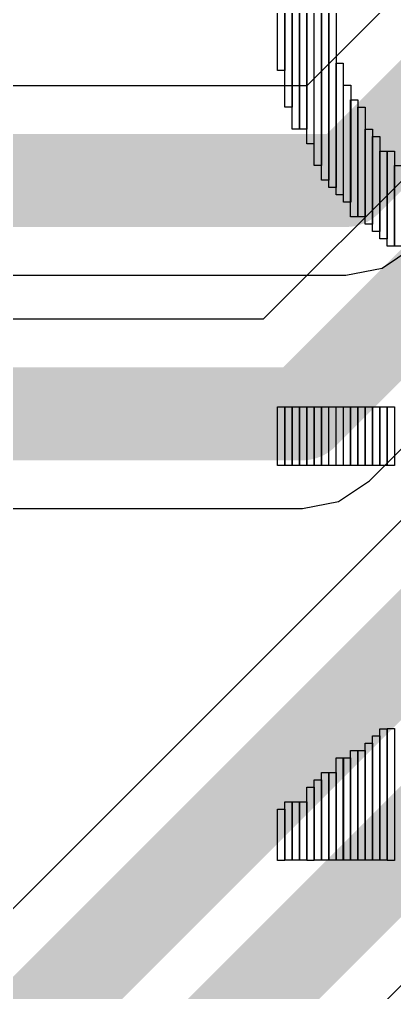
# Model space of a CAD drawing. Header units: millimetres. Extents: x -23 to 83, y -38 to 11.
# Drawn here: x -13.471 to -12.445, y -3.694 to -1.033 of the extents above; entities that cross this region are included whole.
import ezdxf

# ---------------------------------------------------------------- set-up
doc = ezdxf.new("R2010")
doc.units = ezdxf.units.MM
for name, color, linetype in [('BottomLayer', 5, 'Continuous'), ('TopLayer', 1, 'Continuous'), ('TopOverlay', 2, 'Continuous')]:
    doc.layers.add(name, color=color, linetype=linetype)

msp = doc.modelspace()

# ---------------------------------------------------------------- linework, layer by layer
at = {"layer": 'BottomLayer'}
for p, q in [((-11.2595, 0.2112), (-12.6848, -1.2142)), ((-12.6848, -1.2142), (-13.9807, -1.2142)), ((-12.4785, -1.7125), (-12.3944, -1.6563)), ((-12.5776, -1.7322), (-12.4785, -1.7125)), ((-13.9807, -1.7322), (-12.5776, -1.7322))]:
    msp.add_line(p, q, dxfattribs=at)
at = {"layer": 'BottomLayer', "const_width": 0.254}
for points in [[(-12.5776, -1.4732), (-11.0005, 0.1039)], [(-14.3256, -1.4732), (-12.5776, -1.4732)]]:
    msp.add_lwpolyline(points, dxfattribs=at)
at = {"layer": 'BottomLayer', "const_width": 0.127}
msp.add_lwpolyline([(-12.6411, -1.4732, 1), (-12.5141, -1.4732, 1)], format="xyb", close=True, dxfattribs=at)
msp.add_lwpolyline([(-12.6411, -1.4732, 1), (-12.5141, -1.4732, 1)], format="xyb", close=True, dxfattribs=at)
at = {"layer": 'TopLayer'}
for p, q in [((-3.8564, 6.1672), (-17.4545, -7.4308)), ((-15.9976, -7.2453), (-3.3265, 5.4258)), ((-11.5587, -0.6072), (-12.804, -1.8525)), ((-12.5136, -2.2946), (-11.1166, -0.8976)), ((-12.804, -1.8525), (-13.9214, -1.8525)), ((-12.5977, -2.3507), (-12.5136, -2.2946)), ((-12.6968, -2.3704), (-12.5977, -2.3507)), ((-17.2885, -2.3704), (-12.6968, -2.3704))]:
    msp.add_line(p, q, dxfattribs=at)
at = {"layer": 'TopLayer', "const_width": 0.254}
for points in [[(-19.177, -9.5196), (-3.5916, 6.0658)], [(-18.4261, -9.3075), (-3.4338, 5.6848)], [(-12.6968, -2.1114), (-11.2998, -0.7144)], [(-17.3958, -2.1114), (-12.6968, -2.1114)]]:
    msp.add_lwpolyline(points, dxfattribs=at)
at = {"layer": 'TopLayer', "const_width": 0.127}
msp.add_lwpolyline([(-12.7603, -2.1114, 1), (-12.6333, -2.1114, 1)], format="xyb", close=True, dxfattribs=at)
msp.add_lwpolyline([(-12.7603, -2.1114, 1), (-12.6333, -2.1114, 1)], format="xyb", close=True, dxfattribs=at)
at = {"layer": 'TopOverlay'}
for p, q in [((-12.6449, -1.4724), (-12.6449, -0.5126)), ((-12.6249, -1.4924), (-12.6249, -0.5124)), ((-12.6248, -0.5126), (-12.6248, -1.4724)), ((-12.6049, -0.5124), (-12.6049, -1.4924)), ((-12.6648, -1.4324), (-12.6648, -0.5325)), ((-12.645, -0.5325), (-12.645, -1.4324)), ((-12.6849, -1.3725), (-12.6849, -0.5925)), ((-12.6651, -0.5925), (-12.6651, -1.3725)), ((-12.7048, -1.3325), (-12.7048, -0.6325)), ((-12.685, -0.6325), (-12.685, -1.3325)), ((-12.7249, -1.3325), (-12.7249, -0.6525)), ((-12.7048, -0.6525), (-12.7048, -1.3325)), ((-12.745, -1.2725), (-12.745, -0.7125)), ((-12.7249, -0.7125), (-12.7249, -1.2725)), ((-12.7649, -1.1723), (-12.7649, -0.8325)), ((-12.7448, -0.8325), (-12.7448, -1.1723)), ((-12.6047, -1.5126), (-12.6047, -1.1524)), ((-12.6047, -1.1524), (-12.5849, -1.1524)), ((-12.5849, -1.1524), (-12.5849, -1.5126)), ((-12.7448, -1.1723), (-12.7649, -1.1723)), ((-12.5848, -1.5325), (-12.5848, -1.2125)), ((-12.5848, -1.2125), (-12.5647, -1.2125)), ((-12.5647, -1.2125), (-12.5647, -1.5325)), ((-12.7249, -1.2725), (-12.745, -1.2725)), ((-12.5649, -1.5725), (-12.5649, -1.2525)), ((-12.5649, -1.2525), (-12.5451, -1.2525)), ((-12.5451, -1.2525), (-12.5451, -1.5725)), ((-12.5448, -1.5725), (-12.5448, -1.2725)), ((-12.5448, -1.2725), (-12.5247, -1.2725)), ((-12.5247, -1.2725), (-12.5247, -1.5725)), ((-12.7048, -1.3325), (-12.7249, -1.3325)), ((-12.685, -1.3325), (-12.7048, -1.3325)), ((-12.5249, -1.5925), (-12.5249, -1.3324)), ((-12.5249, -1.3324), (-12.5048, -1.3324)), ((-12.5049, -1.6124), (-12.5049, -1.3525)), ((-12.5049, -1.3525), (-12.4849, -1.3525)), ((-12.5048, -1.3324), (-12.5048, -1.5925)), ((-12.4849, -1.3525), (-12.4849, -1.6124)), ((-12.6651, -1.3725), (-12.6849, -1.3725)), ((-12.4849, -1.6325), (-12.4849, -1.3924)), ((-12.4849, -1.3924), (-12.4648, -1.3924)), ((-12.4648, -1.6525), (-12.4648, -1.3924)), ((-12.4648, -1.3924), (-12.445, -1.3924)), ((-12.4648, -1.3924), (-12.4648, -1.6325)), ((-12.445, -1.3924), (-12.445, -1.6525)), ((-12.645, -1.4324), (-12.6648, -1.4324)), ((-12.4449, -1.6524), (-12.4449, -1.4324)), ((-12.4449, -1.4324), (-12.4248, -1.4324)), ((-12.6248, -1.4724), (-12.6449, -1.4724)), ((-12.6049, -1.4924), (-12.6249, -1.4924)), ((-12.5849, -1.5126), (-12.6047, -1.5126)), ((-12.5647, -1.5325), (-12.5848, -1.5325)), ((-12.5451, -1.5725), (-12.5649, -1.5725)), ((-12.5247, -1.5725), (-12.5448, -1.5725)), ((-12.5048, -1.5925), (-12.5249, -1.5925)), ((-12.4849, -1.6124), (-12.5049, -1.6124)), ((-12.4648, -1.6325), (-12.4849, -1.6325)), ((-12.445, -1.6525), (-12.4648, -1.6525)), ((-12.4248, -1.6524), (-12.4449, -1.6524)), ((-12.7648, -2.2525), (-12.7648, -2.0925)), ((-12.7648, -2.0925), (-12.745, -2.0925)), ((-12.745, -2.0925), (-12.745, -2.2525)), ((-12.7447, -2.2525), (-12.7447, -2.0925)), ((-12.7447, -2.0925), (-12.7249, -2.0925)), ((-12.7249, -2.2525), (-12.7249, -2.0925)), ((-12.7249, -2.0925), (-12.7051, -2.0925)), ((-12.7249, -2.0925), (-12.7249, -2.2525)), ((-12.7051, -2.0925), (-12.7051, -2.2525)), ((-12.7048, -2.2525), (-12.7048, -2.0925)), ((-12.7048, -2.0925), (-12.685, -2.0925)), ((-12.685, -2.0925), (-12.685, -2.2525)), ((-12.6848, -2.2525), (-12.6848, -2.0925)), ((-12.6848, -2.0925), (-12.6649, -2.0925)), ((-12.6649, -2.0925), (-12.6649, -2.2525)), ((-12.6647, -2.2525), (-12.6647, -2.0925)), ((-12.6647, -2.0925), (-12.6449, -2.0925)), ((-12.6449, -2.2525), (-12.6449, -2.0925)), ((-12.6449, -2.0925), (-12.6251, -2.0925)), ((-12.6449, -2.0925), (-12.6449, -2.2525)), ((-12.6251, -2.0925), (-12.6251, -2.2525)), ((-12.6248, -2.2525), (-12.6248, -2.0925)), ((-12.6248, -2.0925), (-12.605, -2.0925)), ((-12.605, -2.0925), (-12.605, -2.2525)), ((-12.6047, -2.2525), (-12.6047, -2.0925)), ((-12.6047, -2.0925), (-12.5849, -2.0925)), ((-12.5849, -2.0925), (-12.5849, -2.2525)), ((-12.5847, -2.2525), (-12.5847, -2.0925)), ((-12.5847, -2.0925), (-12.5649, -2.0925)), ((-12.5649, -2.2525), (-12.5649, -2.0925)), ((-12.5649, -2.0925), (-12.5451, -2.0925)), ((-12.5649, -2.0925), (-12.5649, -2.2525)), ((-12.5451, -2.0925), (-12.5451, -2.2525)), ((-12.5448, -2.2525), (-12.5448, -2.0925)), ((-12.5448, -2.0925), (-12.525, -2.0925)), ((-12.525, -2.0925), (-12.525, -2.2525)), ((-12.5247, -2.2525), (-12.5247, -2.0925)), ((-12.5247, -2.0925), (-12.5049, -2.0925)), ((-12.5049, -2.0925), (-12.5049, -2.2525)), ((-12.5047, -2.2525), (-12.5047, -2.0925)), ((-12.5047, -2.0925), (-12.4849, -2.0925)), ((-12.4849, -2.2525), (-12.4849, -2.0925)), ((-12.4849, -2.0925), (-12.465, -2.0925)), ((-12.4849, -2.0925), (-12.4849, -2.2525)), ((-12.465, -2.0925), (-12.465, -2.2525)), ((-12.4648, -2.2525), (-12.4648, -2.0925)), ((-12.4648, -2.0925), (-12.445, -2.0925)), ((-12.445, -2.0925), (-12.445, -2.2525)), ((-12.745, -2.2525), (-12.7648, -2.2525)), ((-12.7249, -2.2525), (-12.7447, -2.2525)), ((-12.7051, -2.2525), (-12.7249, -2.2525)), ((-12.685, -2.2525), (-12.7048, -2.2525)), ((-12.6649, -2.2525), (-12.6848, -2.2525)), ((-12.6449, -2.2525), (-12.6647, -2.2525)), ((-12.6251, -2.2525), (-12.6449, -2.2525)), ((-12.605, -2.2525), (-12.6248, -2.2525)), ((-12.5849, -2.2525), (-12.6047, -2.2525)), ((-12.5649, -2.2525), (-12.5847, -2.2525)), ((-12.5451, -2.2525), (-12.5649, -2.2525)), ((-12.525, -2.2525), (-12.5448, -2.2525)), ((-12.5049, -2.2525), (-12.5247, -2.2525)), ((-12.4849, -2.2525), (-12.5047, -2.2525)), ((-12.465, -2.2525), (-12.4849, -2.2525)), ((-12.445, -2.2525), (-12.4648, -2.2525)), ((-12.4849, -3.3325), (-12.4849, -2.9726)), ((-12.4849, -2.9726), (-12.4648, -2.9726)), ((-12.4649, -3.3326), (-12.4649, -2.9724)), ((-12.4649, -2.9724), (-12.4449, -2.9724)), ((-12.4648, -2.9726), (-12.4648, -3.3325)), ((-12.4449, -2.9724), (-12.4449, -3.3326)), ((-12.5049, -3.3325), (-12.5049, -2.9924)), ((-12.5049, -2.9924), (-12.4849, -2.9924)), ((-12.4849, -2.9924), (-12.4849, -3.3325)), ((-12.5649, -3.3325), (-12.5649, -3.0325)), ((-12.5649, -3.0325), (-12.5448, -3.0325)), ((-12.5448, -3.3325), (-12.5448, -3.0325)), ((-12.5448, -3.0325), (-12.5247, -3.0325)), ((-12.5448, -3.0325), (-12.5448, -3.3325)), ((-12.5247, -3.3325), (-12.5247, -3.0124)), ((-12.5247, -3.0124), (-12.5049, -3.0124)), ((-12.5247, -3.0325), (-12.5247, -3.3325)), ((-12.5049, -3.0124), (-12.5049, -3.3325)), ((-12.6049, -3.3324), (-12.6049, -3.0524)), ((-12.6049, -3.0524), (-12.5848, -3.0524)), ((-12.5849, -3.3325), (-12.5849, -3.0523)), ((-12.5849, -3.0523), (-12.5649, -3.0523)), ((-12.5848, -3.0524), (-12.5848, -3.3324)), ((-12.5649, -3.0523), (-12.5649, -3.3325)), ((-12.6647, -3.3325), (-12.6647, -3.1125)), ((-12.6647, -3.1125), (-12.6449, -3.1125)), ((-12.6449, -3.3325), (-12.6449, -3.0924)), ((-12.6449, -3.0924), (-12.6248, -3.0924)), ((-12.6449, -3.1125), (-12.6449, -3.3325)), ((-12.6248, -3.3325), (-12.6248, -3.0924)), ((-12.6248, -3.0924), (-12.6047, -3.0924)), ((-12.6248, -3.0924), (-12.6248, -3.3325)), ((-12.6047, -3.0924), (-12.6047, -3.3325)), ((-12.6849, -3.3326), (-12.6849, -3.1325)), ((-12.6849, -3.1325), (-12.6648, -3.1325)), ((-12.6648, -3.1325), (-12.6648, -3.3326)), ((-12.7649, -3.3326), (-12.7649, -3.1924)), ((-12.7649, -3.1924), (-12.7448, -3.1924)), ((-12.7448, -3.1924), (-12.7448, -3.3326)), ((-12.7447, -3.3325), (-12.7447, -3.1725)), ((-12.7447, -3.1725), (-12.7249, -3.1725)), ((-12.7249, -3.3325), (-12.7249, -3.1725)), ((-12.7249, -3.1725), (-12.7051, -3.1725)), ((-12.7249, -3.1725), (-12.7249, -3.3325)), ((-12.7051, -3.1725), (-12.7051, -3.3325)), ((-12.7048, -3.3325), (-12.7048, -3.1725)), ((-12.7048, -3.1725), (-12.685, -3.1725)), ((-12.685, -3.1725), (-12.685, -3.3325)), ((-12.7448, -3.3326), (-12.7649, -3.3326)), ((-12.7249, -3.3325), (-12.7447, -3.3325)), ((-12.7051, -3.3325), (-12.7249, -3.3325)), ((-12.685, -3.3325), (-12.7048, -3.3325)), ((-12.6648, -3.3326), (-12.6849, -3.3326)), ((-12.6449, -3.3325), (-12.6647, -3.3325)), ((-12.6248, -3.3325), (-12.6449, -3.3325)), ((-12.6047, -3.3325), (-12.6248, -3.3325)), ((-12.5848, -3.3324), (-12.6049, -3.3324)), ((-12.5649, -3.3325), (-12.5849, -3.3325)), ((-12.5448, -3.3325), (-12.5649, -3.3325)), ((-12.5247, -3.3325), (-12.5448, -3.3325)), ((-12.5049, -3.3325), (-12.5247, -3.3325)), ((-12.4849, -3.3325), (-12.5049, -3.3325)), ((-12.4648, -3.3325), (-12.4849, -3.3325)), ((-12.4449, -3.3326), (-12.4649, -3.3326))]:
    msp.add_line(p, q, dxfattribs=at)

doc.saveas('drawing.dxf')
